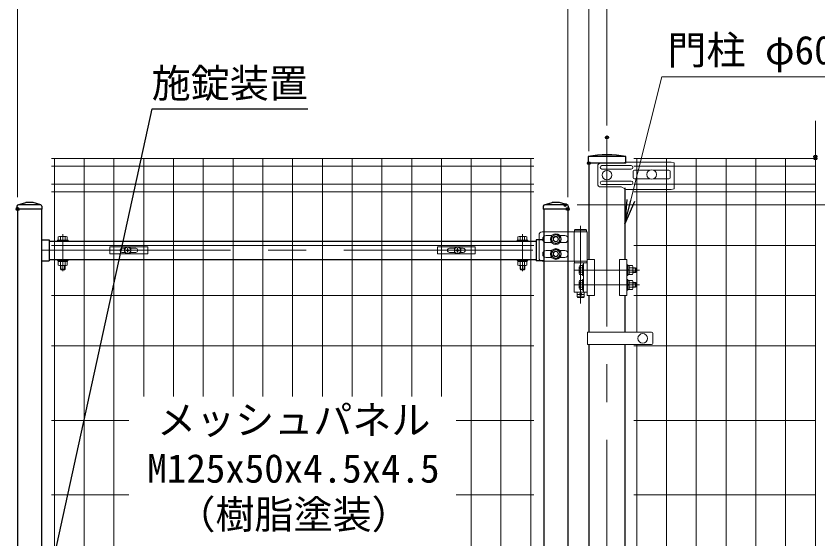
# Model space of a CAD drawing. Units: millimetres, scale not verified. Extents: x -4200 to 4200, y -2970 to 2970.
# Drawn here: x 1250 to 2597, y 804 to 1682 of the extents above; entities that cross this region are included whole.
import ezdxf
from ezdxf.enums import TextEntityAlignment as Align

# ---------------------------------------------------------------- set-up
doc = ezdxf.new("R2010")
doc.units = ezdxf.units.MM
doc.header["$LTSCALE"] = 10
doc.header["$PDMODE"] = 32
doc.header["$PDSIZE"] = 5
doc.linetypes.add('USER1', pattern=[50.8, 31.75, -6.35, 6.35, -6.35])
for name, color, linetype, lineweight in [('0-1_D-BMK', 2, 'USER1', 13), ('0-2_D-STR1', 1, 'Continuous', 25), ('0-3_D-STR3', 3, 'Continuous', 13), ('0-4_D-STR2', 7, 'Continuous', 13), ('0-5_D-STR-DIM', 7, 'Continuous', 13), ('0-7_D-STR-TXT', 7, 'Continuous', 13)]:
    doc.layers.add(name, color=color, linetype=linetype, lineweight=lineweight)
doc.layers.add('0-A_0', color=7, linetype='Continuous')
doc.layers.add('0-B_Defpoints', color=6, linetype='Continuous')
doc.styles.add('ＭＳ ゴシック', font='')
doc.styles.get('ＭＳ ゴシック').set_extended_font_data('MS Gothic')

# ---------------------------------------------------------------- blocks, each defined once
blk = doc.blocks.new('A$Cc5bff5c2')
at = {"layer": '0-3_D-STR3'}
for p, q in [((-297.7, 60), (337.3, 60)), ((-297.7, -60), (-297.7, 60)), ((-95.2, 35), (-45.6, 35)), ((-18.5, 4.2), (-31.5, 3.9)), ((-31.5, 3.9), (-31.5, -4)), ((-4, 31.5), (-4.2, 18.5)), ((-4, 31.5), (4, 31.5)), ((4, 31.5), (4.2, 18.5)), ((18.5, 4.2), (31.5, 3.9)), ((31.5, 3.9), (31.5, -4)), ((45.6, 35), (134.8, 35)), ((-95.2, -35), (-45.6, -35)), ((-18.5, -4.2), (-31.5, -4)), ((-4, -31.5), (-4.2, -18.5)), ((18.5, -4.2), (31.5, -4)), ((45.6, -35), (134.8, -35))]:
    blk.add_line(p, q, dxfattribs=at)
for points in [[(-297.7, -60), (337.3, -60), (337.3, 60)], [(-4, -31.5), (4, -31.5), (4.2, -18.5)]]:
    blk.add_lwpolyline(points, dxfattribs=at)
for radius in [57.5, 52.5]:
    blk.add_circle((0, 0), radius, dxfattribs=at)
for centre, radius, start, end in [((-95.2, 0), 35, 90, 270), ((-19.1, 19), 14.9, 270, 0), ((19.1, 19), 14.9, 180, 270), ((134.8, 0), 35, 270, 90), ((-19.1, -19), 14.9, 0, 90), ((19.1, -19), 14.9, 90, 180)]:
    blk.add_arc(centre, radius, start, end, dxfattribs=at)
blk = doc.blocks.new('A$C5ba32ecb')
at = {"layer": '0-3_D-STR3'}
for p, q in [((-337.5, 60), (297.5, 60)), ((-337.5, -60), (-337.5, 60)), ((-135, 35), (-45.6, 35)), ((-18.5, 4.2), (-31.5, 3.9)), ((-31.5, 3.9), (-31.5, -4)), ((-4, 31.5), (-4.2, 18.5)), ((-4, 31.5), (4, 31.5)), ((4, 31.5), (4.2, 18.5)), ((18.5, 4.2), (31.5, 3.9)), ((31.5, 3.9), (31.5, -4)), ((45.6, 35), (95, 35)), ((-135, -35), (-45.6, -35)), ((-18.5, -4.2), (-31.5, -4)), ((-4, -31.5), (-4.2, -18.5)), ((18.5, -4.2), (31.5, -4)), ((45.6, -35), (95, -35))]:
    blk.add_line(p, q, dxfattribs=at)
for points in [[(-337.5, -60), (297.5, -60), (297.5, 60)], [(-4, -31.5), (4, -31.5), (4.2, -18.5)]]:
    blk.add_lwpolyline(points, dxfattribs=at)
for radius in [57.5, 52.5]:
    blk.add_circle((0, 0), radius, dxfattribs=at)
for centre, radius, start, end in [((-135, 0), 35, 90, 270), ((-19.1, 19), 14.9, 270, 0), ((19.1, 19), 14.9, 180, 270), ((95, 0), 35, 270, 90), ((-19.1, -19), 14.9, 0, 90), ((19.1, -19), 14.9, 90, 180)]:
    blk.add_arc(centre, radius, start, end, dxfattribs=at)
blk = doc.blocks.new('MLeader2')
at = {"layer": '0-7_D-STR-TXT', "lineweight": 25}
blk.add_line((1287.36, 620.87), (1272.31, 583.22), dxfattribs=at)
for points in [[(1280.85, 622.29), (1478.43, 1526.62), (1725.73, 1526.62), (1740.04, 1526.62)], [(1274.33, 623.72), (1272.31, 583.22), (1280.85, 622.29)]]:
    blk.add_lwpolyline(points, dxfattribs=at)
blk = doc.blocks.new('_Open')
at = {"layer": '0-A_0'}
blk.add_line((-10, 1.667), (0, 0), dxfattribs=at)
blk.add_lwpolyline([(-10, -1.667), (0, 0), (-10, 0)], dxfattribs=at)

msp = doc.modelspace()

# ---------------------------------------------------------------- linework, layer by layer
at = {"layer": '0-1_D-BMK'}
for p, q in [((2242.31, 1478.46), (2242.31, -867.36)), ((2198.01, 1330.25), (2198.01, 1199.77)), ((1328.31, 1253.62), (1328.31, 1315.71)), ((2100.31, 1253.62), (2100.31, 1315.71)), ((1292.31, 1288.96), (2136.31, 1288.96)), ((2188.21, 1255.72), (2296.81, 1255.72)), ((2188.21, 1230.72), (2296.81, 1230.72)), ((2203.01, 1214.72), (2193.01, 1214.72))]:
    msp.add_line(p, q, dxfattribs=at)
at = {"layer": '0-2_D-STR1'}
for p, q in [((2273.76, 1446.22), (2210.86, 1446.22)), ((2273.76, 1446.22), (2210.86, 1446.22)), ((2210.86, 1446.22), (2210.86, 1435.22)), ((2273.76, 1435.22), (2273.76, 1446.22)), ((2273.76, 1435.22), (2273.76, 1446.22)), ((2273.76, 1435.22), (2210.86, 1435.22)), ((2212.06, 1435.22), (2212.06, 1273.22)), ((2272.56, 1393.83), (2272.56, 1273.22)), ((1251.31, 1362.82), (1251.31, 1358.22)), ((1253, 1365.11), (1266.31, 1369.22)), ((1291.27, 1365.22), (1253.71, 1365.22)), ((1278.31, 1369.22), (1266.31, 1369.22)), ((1291.62, 1365.11), (1278.31, 1369.22)), ((1293.31, 1362.82), (1293.31, 1358.22)), ((2135.31, 1362.82), (2135.31, 1358.22)), ((2137, 1365.11), (2150.31, 1369.22)), ((2175.27, 1365.22), (2137.71, 1365.22)), ((2162.31, 1369.22), (2150.31, 1369.22)), ((2175.62, 1365.11), (2162.31, 1369.22)), ((2177.31, 1362.82), (2177.31, 1358.22)), ((1293.31, 1358.22), (1251.31, 1358.22)), ((1252.31, 1358.22), (1252.31, 548.24)), ((1292.31, 1358.22), (1292.31, -526.78)), ((2177.31, 1358.22), (2135.31, 1358.22)), ((2136.31, 1358.22), (2136.31, -526.78)), ((2176.31, 1358.22), (2176.31, -291.78)), ((1292.31, 1306.46), (1305.31, 1306.46)), ((1305.31, 1306.46), (1305.31, 1271.46)), ((2123.31, 1306.46), (2123.31, 1271.46)), ((2136.31, 1306.46), (2123.31, 1306.46)), ((1305.31, 1304.46), (2123.31, 1304.46)), ((1292.31, 1271.46), (1305.31, 1271.46)), ((1305.31, 1273.46), (2123.31, 1273.46)), ((2136.31, 1271.46), (2123.31, 1271.46)), ((2212.06, 1213.22), (2212.06, 1151.47)), ((2272.56, 1213.22), (2272.56, 1151.47)), ((2212.06, 1130.47), (2212.06, 776.47)), ((2272.56, 1130.47), (2272.56, 776.47))]:
    msp.add_line(p, q, dxfattribs=at)
for centre, radius, start, end in [((2242.31, 1286.79), 162.5, 78.84081, 101.15919), ((2242.31, 1286.79), 162.5, 78.84081, 101.15919), ((1253.71, 1362.82), 2.4, 90, 180), ((1290.91, 1362.82), 2.4, 0, 72.84994), ((2137.71, 1362.82), 2.4, 90, 180), ((2174.91, 1362.82), 2.4, 0, 72.84994)]:
    msp.add_arc(centre, radius, start, end, dxfattribs=at)
at = {"layer": '0-3_D-STR3'}
for p, q in [((2226.82, 1400.22), (2226.82, 1430.22)), ((2266.29, 1435.22), (2231.82, 1435.22)), ((2282.9, 1431.22), (2233.9, 1431.22)), ((2266.29, 1435.29), (2274.44, 1437.02)), ((2350.31, 1437.02), (2274.44, 1437.02)), ((2350.31, 1437.02), (2355.31, 1436.02)), ((2355.31, 1392.22), (2355.31, 1436.02)), ((2282.9, 1425.22), (2233.9, 1425.22)), ((2286.43, 1421.72), (2286.43, 1410.72)), ((2314.53, 1423.72), (2288.43, 1423.72)), ((2346.43, 1423.72), (2320.1, 1423.72)), ((2348.43, 1421.72), (2348.43, 1410.72)), ((2282.9, 1405.22), (2233.9, 1405.22)), ((2314.53, 1408.72), (2288.43, 1408.72)), ((2346.43, 1408.72), (2320.1, 1408.72)), ((2266.29, 1395.22), (2231.82, 1395.22)), ((2282.9, 1399.22), (2233.9, 1399.22)), ((2274.44, 1391.22), (2266.29, 1395.22)), ((2350.31, 1391.22), (2274.44, 1391.22)), ((2350.31, 1391.22), (2355.31, 1392.22)), ((2189.01, 1323.72), (2188.01, 1322.72)), ((2208.01, 1322.72), (2188.01, 1322.72)), ((2188.01, 1319.72), (2188.01, 1322.72)), ((2207.01, 1323.72), (2189.01, 1323.72)), ((2207.01, 1323.72), (2208.01, 1322.72)), ((2208.01, 1319.72), (2208.01, 1322.72)), ((1320.81, 1306.06), (1320.81, 1311.52)), ((1333.94, 1312.07), (1322.68, 1312.07)), ((1324.56, 1306.06), (1324.56, 1311.52)), ((1332.06, 1306.06), (1332.06, 1311.52)), ((1335.81, 1306.06), (1335.81, 1311.52)), ((2092.81, 1306.06), (2092.81, 1311.52)), ((2094.68, 1312.07), (2105.93, 1312.07)), ((2096.56, 1306.06), (2096.56, 1311.52)), ((2104.06, 1306.06), (2104.06, 1311.52)), ((2107.81, 1306.06), (2107.81, 1311.52)), ((2128.3, 1314.72), (2128.3, 1275.72)), ((2187.16, 1319.72), (2133.3, 1319.72)), ((2149.6, 1313.72), (2140.3, 1313.72)), ((2163.02, 1313.72), (2171.3, 1313.72)), ((2208.86, 1319.72), (2174.56, 1319.72)), ((2187.16, 1270.72), (2187.16, 1319.72)), ((2208.86, 1319.72), (2187.16, 1319.72)), ((2208.01, 1319.72), (2188.01, 1319.72)), ((2208.86, 1319.72), (2208.86, 1213.22)), ((1319.31, 1306.06), (1319.31, 1304.46)), ((1319.31, 1306.06), (1337.31, 1306.06)), ((1319.31, 1304.46), (1337.31, 1304.46)), ((1335.81, 1306.06), (1320.81, 1306.06)), ((1337.31, 1306.06), (1337.31, 1304.46)), ((2091.31, 1306.06), (2091.31, 1304.46)), ((2109.31, 1306.06), (2091.31, 1306.06)), ((2109.31, 1304.46), (2091.31, 1304.46)), ((2092.81, 1306.06), (2107.81, 1306.06)), ((2109.31, 1306.06), (2109.31, 1304.46)), ((2149.6, 1301.72), (2140.3, 1301.72)), ((2163.02, 1301.72), (2171.3, 1301.72)), ((2149.6, 1288.72), (2140.3, 1288.72)), ((2163.02, 1288.72), (2171.3, 1288.72)), ((1319.31, 1273.46), (1319.31, 1271.86)), ((1319.31, 1273.46), (1337.31, 1273.46)), ((1319.31, 1271.86), (1337.31, 1271.86)), ((1320.81, 1269.86), (1320.81, 1263.92)), ((1324.56, 1269.86), (1324.56, 1263.92)), ((1328.68, 1269.86), (1327.53, 1271.86)), ((1329.38, 1269.86), (1328.22, 1271.86)), ((1332.06, 1269.86), (1332.06, 1263.92)), ((1335.81, 1269.86), (1335.81, 1263.92)), ((1337.31, 1273.46), (1337.31, 1271.86)), ((2091.31, 1273.46), (2091.31, 1271.86)), ((2109.31, 1273.46), (2091.31, 1273.46)), ((2109.31, 1271.86), (2091.31, 1271.86)), ((2092.81, 1269.86), (2092.81, 1263.92)), ((2096.56, 1269.86), (2096.56, 1263.92)), ((2099.24, 1269.86), (2100.39, 1271.86)), ((2099.93, 1269.86), (2101.09, 1271.86)), ((2104.06, 1269.86), (2104.06, 1263.92)), ((2107.81, 1269.86), (2107.81, 1263.92)), ((2109.31, 1273.46), (2109.31, 1271.86)), ((2187.16, 1270.72), (2133.3, 1270.72)), ((2149.6, 1276.72), (2140.3, 1276.72)), ((2163.02, 1276.72), (2171.3, 1276.72)), ((2208.86, 1270.72), (2187.16, 1270.72)), ((2208.86, 1270.72), (2187.16, 1270.72)), ((2187.16, 1218.72), (2187.16, 1267.72)), ((2187.16, 1267.72), (2208.86, 1267.72)), ((2187.51, 1267.72), (2187.51, 1270.72)), ((2187.51, 1270.72), (2208.51, 1270.72)), ((2208.51, 1267.72), (2187.51, 1267.72)), ((2202.86, 1218.72), (2202.86, 1267.72)), ((2208.51, 1267.72), (2208.51, 1270.72)), ((2208.86, 1273.22), (2221.36, 1273.22)), ((2221.36, 1273.22), (2221.36, 1213.22)), ((2263.28, 1273.22), (2263.28, 1213.22)), ((2275.78, 1273.22), (2263.28, 1273.22)), ((2275.78, 1273.22), (2275.78, 1213.22)), ((1322.68, 1263.36), (1333.94, 1263.36)), ((1324.31, 1257.06), (1324.31, 1263.36)), ((1324.31, 1257.06), (1325.31, 1256.06)), ((1324.31, 1257.06), (1332.31, 1257.06)), ((1325.31, 1256.06), (1325.31, 1263.36)), ((1331.31, 1256.06), (1325.31, 1256.06)), ((1331.31, 1256.06), (1331.31, 1263.36)), ((1331.31, 1256.06), (1332.31, 1257.06)), ((1332.31, 1257.06), (1332.31, 1263.36)), ((2105.93, 1263.36), (2094.68, 1263.36)), ((2096.31, 1257.06), (2096.31, 1263.36)), ((2097.31, 1256.06), (2096.31, 1257.06)), ((2104.31, 1257.06), (2096.31, 1257.06)), ((2097.31, 1256.06), (2097.31, 1263.36)), ((2097.31, 1256.06), (2103.31, 1256.06)), ((2103.31, 1256.06), (2103.31, 1263.36)), ((2104.31, 1257.06), (2103.31, 1256.06)), ((2104.31, 1257.06), (2104.31, 1263.36)), ((2195.76, 1261.34), (2195.76, 1250.09)), ((2196.84, 1263.22), (2201.26, 1263.22)), ((2196.84, 1259.47), (2201.26, 1259.47)), ((2201.26, 1246.72), (2201.26, 1264.72)), ((2201.26, 1263.22), (2201.26, 1248.22)), ((2275.78, 1264.72), (2277.38, 1264.72)), ((2275.78, 1246.72), (2275.78, 1264.72)), ((2277.38, 1264.72), (2277.38, 1246.72)), ((2277.38, 1263.42), (2277.38, 1248.02)), ((2277.38, 1256.78), (2279.38, 1255.63)), ((2277.38, 1256.09), (2279.38, 1254.94)), ((2279.38, 1263.22), (2285.18, 1263.22)), ((2279.38, 1263.22), (2279.38, 1248.22)), ((2279.38, 1259.47), (2285.18, 1259.47)), ((2285.88, 1261.49), (2285.88, 1249.95)), ((2285.88, 1259.72), (2290.26, 1259.72)), ((2285.88, 1252.72), (2291.26, 1252.72)), ((2290.26, 1259.72), (2291.26, 1258.72)), ((2196.84, 1251.96), (2201.26, 1251.96)), ((2196.84, 1248.22), (2201.26, 1248.22)), ((2201.26, 1246.72), (2202.86, 1246.72)), ((2201.26, 1221.72), (2201.26, 1239.72)), ((2275.78, 1246.72), (2277.38, 1246.72)), ((2275.78, 1239.72), (2277.38, 1239.72)), ((2275.78, 1221.72), (2275.78, 1239.72)), ((2277.38, 1248.02), (2279.38, 1248.02)), ((2277.38, 1239.72), (2277.38, 1221.72)), ((2279.38, 1251.97), (2285.18, 1251.97)), ((2279.38, 1248.22), (2285.18, 1248.22)), ((2285.88, 1251.72), (2290.26, 1251.72)), ((2195.76, 1236.34), (2195.76, 1225.09)), ((2196.84, 1238.22), (2201.26, 1238.22)), ((2196.84, 1234.47), (2201.26, 1234.47)), ((2196.84, 1226.96), (2201.26, 1226.96)), ((2201.26, 1238.22), (2201.26, 1223.22)), ((2277.38, 1238.42), (2277.38, 1223.02)), ((2277.38, 1231.78), (2279.38, 1230.63)), ((2277.38, 1231.09), (2279.38, 1229.94)), ((2279.38, 1238.22), (2285.18, 1238.22)), ((2279.38, 1238.22), (2279.38, 1223.22)), ((2279.38, 1234.47), (2285.18, 1234.47)), ((2279.38, 1226.97), (2285.18, 1226.97)), ((2285.88, 1236.49), (2285.88, 1224.95)), ((2285.88, 1234.72), (2290.26, 1234.72)), ((2285.88, 1227.72), (2291.26, 1227.72)), ((2285.88, 1226.72), (2290.26, 1226.72)), ((2290.26, 1234.72), (2291.26, 1233.72)), ((2208.86, 1218.72), (2187.16, 1218.72)), ((2192.01, 1218.72), (2192.01, 1210.72)), ((2196.84, 1223.22), (2201.26, 1223.22)), ((2201.26, 1221.72), (2202.86, 1221.72)), ((2204.01, 1218.72), (2204.01, 1210.72)), ((2208.86, 1213.22), (2221.36, 1213.22)), ((2275.78, 1213.22), (2263.28, 1213.22)), ((2275.78, 1221.72), (2277.38, 1221.72)), ((2277.38, 1223.02), (2279.38, 1223.02)), ((2279.38, 1223.22), (2285.18, 1223.22)), ((2192.01, 1210.72), (2193.01, 1209.72)), ((2192.01, 1210.72), (2204.01, 1210.72)), ((2193.01, 1209.72), (2203.01, 1209.72)), ((2203.01, 1209.72), (2204.01, 1210.72)), ((2209.76, 1151.47), (2317.3, 1151.47)), ((2209.76, 1151.47), (2209.76, 1130.47)), ((2319.3, 1149.47), (2319.3, 1132.47)), ((2209.76, 1130.47), (2317.3, 1130.47))]:
    msp.add_line(p, q, dxfattribs=at)
for points in [[(2156.31, 1315.82), (2149.29, 1311.77), (2149.29, 1303.67), (2156.31, 1299.62), (2163.32, 1303.67), (2163.32, 1311.77)], [(2156.31, 1290.82), (2149.29, 1286.77), (2149.29, 1278.67), (2156.31, 1274.62), (2163.32, 1278.67), (2163.32, 1286.77)]]:
    msp.add_lwpolyline(points, close=True, dxfattribs=at)
for points in [[(1336.01, 1269.86), (1320.61, 1269.86), (1320.61, 1271.87)], [(1336.01, 1269.86), (1336.01, 1271.86), (1320.61, 1271.87)], [(2092.61, 1269.86), (2108.01, 1269.86), (2108.01, 1271.87)], [(2092.61, 1269.86), (2092.61, 1271.86), (2108.01, 1271.87)], [(2201.26, 1264.72), (2202.86, 1264.72), (2202.86, 1246.72)], [(2277.38, 1263.42), (2279.38, 1263.42), (2279.38, 1248.02)], [(2285.88, 1258.72), (2291.26, 1258.72), (2291.26, 1252.72)], [(2290.26, 1259.72), (2290.26, 1251.72), (2291.26, 1252.72)], [(2201.26, 1239.72), (2202.86, 1239.72), (2202.86, 1221.72)], [(2277.38, 1238.42), (2279.38, 1238.42), (2279.38, 1223.02)], [(2285.88, 1233.72), (2291.26, 1233.72), (2291.26, 1227.72)], [(2290.26, 1234.72), (2290.26, 1226.72), (2291.26, 1227.72)]]:
    msp.add_lwpolyline(points, dxfattribs=at)
for centre, radius in [((2242.31, 1415.22), 8), ((2317.31, 1416.22), 8), ((2156.31, 1307.72), 9), ((2156.31, 1307.72), 7.03), ((2156.31, 1307.72), 4.5), ((2156.31, 1307.72), 4), ((2156.31, 1282.72), 9), ((2156.31, 1282.72), 7.03), ((2156.31, 1282.72), 4.5), ((2156.31, 1282.72), 4), ((2198.01, 1214.72), 2), ((2302.31, 1140.97), 8)]:
    msp.add_circle(centre, radius, dxfattribs=at)
for centre, radius, start, end in [((2231.82, 1430.22), 5, 90, 180), ((2233.9, 1428.22), 3, 90, 270), ((2282.9, 1428.22), 3, 270, 90), ((2288.43, 1421.72), 2, 90, 180), ((2346.43, 1421.72), 2, 0, 90), ((2233.9, 1402.22), 3, 90, 270), ((2282.9, 1402.22), 3, 270, 90), ((2288.43, 1410.72), 2, 180, 270), ((2346.43, 1410.72), 2, 270, 0), ((2231.82, 1400.22), 5, 180, 270), ((1322.68, 1308.61), 3.46, 57.13278, 122.86722), ((1328.31, 1299.08), 12.99, 73.22135, 106.77865), ((1333.94, 1308.61), 3.46, 57.13278, 122.86722), ((2094.68, 1308.61), 3.46, 57.13278, 122.86722), ((2100.31, 1299.08), 12.99, 73.22135, 106.77865), ((2105.93, 1308.61), 3.46, 57.13278, 122.86722), ((2133.3, 1314.72), 5, 90, 180), ((2140.3, 1307.72), 6, 90, 270), ((2171.3, 1307.72), 6, 270, 90), ((2140.3, 1282.72), 6, 90, 270), ((2171.3, 1282.72), 6, 270, 90), ((2133.3, 1275.72), 5, 180, 270), ((1322.68, 1266.82), 3.46, 237.13278, 302.86722), ((1328.31, 1276.36), 12.99, 253.22135, 286.77865), ((1333.94, 1266.82), 3.46, 237.13278, 302.86722), ((2094.68, 1266.82), 3.46, 237.13278, 302.86722), ((2100.31, 1276.36), 12.99, 253.22135, 286.77865), ((2105.93, 1266.82), 3.46, 237.13278, 302.86722), ((2197.92, 1261.34), 2.16, 120, 240), ((2202.84, 1255.72), 7.08, 147.93138, 212.06862), ((2283.04, 1261.34), 2.85, 318.83491, 41.16509), ((2275.49, 1255.72), 10.39, 338.85295, 21.14705), ((2197.92, 1250.09), 2.16, 120, 240), ((2283.03, 1250.09), 2.85, 318.86505, 41.13495), ((2197.92, 1236.34), 2.16, 120, 240), ((2202.84, 1230.72), 7.08, 147.93138, 212.06862), ((2197.92, 1225.09), 2.16, 120, 240), ((2283.04, 1236.34), 2.85, 318.83491, 41.16509), ((2275.49, 1230.72), 10.39, 338.85295, 21.14705), ((2283.03, 1225.09), 2.85, 318.86505, 41.13495), ((2317.3, 1149.47), 2, 0, 90), ((2317.3, 1132.47), 2, 270, 0)]:
    msp.add_arc(centre, radius, start, end, dxfattribs=at)
at = {"layer": '0-4_D-STR2'}
for p, q in [((2592.31, 483.87), (2592.31, 1506.22)), ((2119.31, 1443.22), (1309.31, 1443.22)), ((1314.31, -526.78), (1314.31, 1443.22)), ((1364.31, -526.78), (1364.31, 1443.22)), ((1414.31, -526.78), (1414.31, 1443.22)), ((1464.31, 1043.22), (1464.31, 1443.22)), ((1514.31, 1043.22), (1514.31, 1443.22)), ((1564.31, 1043.22), (1564.31, 1443.22)), ((1614.31, 1043.22), (1614.31, 1443.22)), ((1664.31, 1043.22), (1664.31, 1443.22)), ((1714.31, 1043.22), (1714.31, 1443.22)), ((1764.31, 1043.22), (1764.31, 1443.22)), ((1814.31, 1043.22), (1814.31, 1443.22)), ((1864.31, 1043.22), (1864.31, 1443.22)), ((1914.31, 1043.22), (1914.31, 1443.22)), ((1964.31, 1043.22), (1964.31, 1443.22)), ((2014.31, -526.78), (2014.31, 1443.22)), ((2064.31, -526.78), (2064.31, 1443.22)), ((2114.31, -526.78), (2114.31, 1443.22)), ((2592.31, 1443.22), (2287.31, 1443.22)), ((2292.31, 1151.47), (2292.31, 1443.22)), ((2342.31, -526.78), (2342.31, 1443.22)), ((2392.31, -526.78), (2392.31, 1443.22)), ((2442.31, -526.78), (2442.31, 1443.22)), ((2492.31, -526.78), (2492.31, 1443.22)), ((2542.31, -526.78), (2542.31, 1443.22)), ((2119.31, 1430.34), (1309.31, 1430.34)), ((2592.31, 1430.34), (2287.31, 1430.34)), ((2119.31, 1400.09), (1309.31, 1400.09)), ((2592.31, 1400.09), (2287.31, 1400.09)), ((2119.31, 1387.22), (1309.31, 1387.22)), ((2592.31, 1387.22), (2287.31, 1387.22)), ((2119.31, 1297.22), (1309.31, 1297.22)), ((2592.31, 1297.22), (2287.31, 1297.22)), ((2119.31, 1212.72), (1309.31, 1212.72)), ((2592.31, 1212.72), (2287.31, 1212.72)), ((2119.31, 1128.22), (1309.31, 1128.22)), ((2592.31, 1128.22), (2287.31, 1128.22)), ((2292.31, 776.47), (2292.31, 1130.47)), ((1439.06, 1003.22), (1309.31, 1003.22)), ((2119.31, 1003.22), (1989.06, 1003.22)), ((2592.31, 1003.22), (2287.31, 1003.22)), ((1439.06, 878.22), (1309.31, 878.22)), ((2119.31, 878.22), (1989.06, 878.22)), ((2592.31, 878.22), (2287.31, 878.22))]:
    msp.add_line(p, q, dxfattribs=at)
at = {"layer": '0-5_D-STR-DIM'}
for p, q in [((2242.31, 1498.46), (2242.31, 1848.22)), ((1252.31, 1378.22), (1252.31, 1728.22)), ((1252.31, 1378.22), (1252.31, 1728.22)), ((2176.31, 1378.22), (2176.31, 1728.22)), ((2176.31, 1378.22), (2176.31, 1728.22)), ((2212.06, 1455.22), (2212.06, 1728.22)), ((2192.1, 1365.22), (2785.47, 1365.22))]:
    msp.add_line(p, q, dxfattribs=at)
at = {"layer": '0-7_D-STR-TXT'}
msp.add_lwpolyline([(2836.84, 1580.31), (2334.33, 1580.31), (2273.05, 1335.46)], dxfattribs=at)
at = {"layer": '0-B_Defpoints'}
for p in [(2242.31, 1478.46), (2592.31, 1446.22), (2592.31, 1443.22), (2212.06, 1435.22), (1252.31, 1358.22), (2172.1, 1365.22), (2176.31, 1358.22), (2176.31, 1358.22)]:
    msp.add_point(p, dxfattribs=at)

# ---------------------------------------------------------------- block references
at = {"layer": '0-3_D-STR3', "xscale": 0.1, "yscale": 0.1}
for name, p in [('A$Cc5bff5c2', (1437.3, 1288.96)), ('A$C5ba32ecb', (1991.31, 1288.96))]:
    msp.add_blockref(name, p, dxfattribs=at)
at = {"layer": '0-7_D-STR-TXT'}
msp.add_blockref('MLeader2', (0, 0), dxfattribs=at)
at = {"layer": '0-7_D-STR-TXT', "xscale": 4, "yscale": 4, "rotation": 255.94792}
msp.add_blockref('_Open', (2272.56, 1333.52), dxfattribs=at)

# ---------------------------------------------------------------- texts
at = {"layer": '0-7_D-STR-TXT', "style": 'ＭＳ ゴシック'}
for s, p in [('門柱 φ60.5x3.2', (2343.81, 1586.67)), ('施錠装置', (1477.62, 1531.01)), ('メッシュパネル', (1486.65, 965.61)), ('M125x50x4.5x4.5', (1470.4, 884.22)), ('（樹脂塗装）', (1519.14, 806.88))]:
    msp.add_text(s, height=48.09, dxfattribs=at).set_placement(p, align=Align.BOTTOM_LEFT)

doc.saveas('drawing.dxf')
